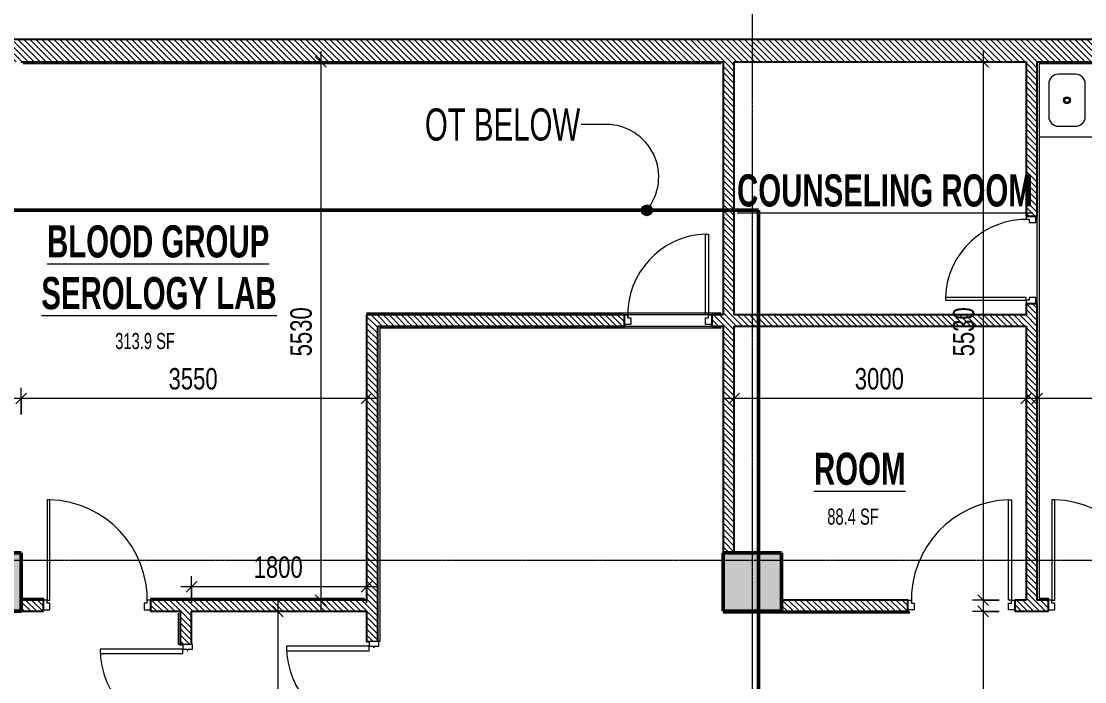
# Model space of a CAD drawing. Header units: millimetres. Extents: x -25222 to 91371, y -63339 to 20835.
# Drawn here: x 22220 to 33153, y -2637 to 4147 of the extents above; entities that cross this region are included whole.
import ezdxf

# ---------------------------------------------------------------- set-up
doc = ezdxf.new("R2010")
doc.units = ezdxf.units.MM
doc.linetypes.add('Grid Line', pattern=[22.225, 12.7, -3.175, 3.175, -3.175])
doc.linetypes.add('IMPORT-01- ground floor plan _phase -1__recover$0$DASHED2 _7_', pattern=[6.494318, 4.329545, -2.164773])
for name, color, linetype, lineweight in [('A-ANNO-DIMS', 211, 'Continuous', 9), ('A-ANNO-DIMS-110', 211, 'Continuous', 9), ('A-AREA-IDEN', 2, 'Continuous', 9), ('A-DETL', 90, 'Continuous', 5), ('A-DETL-GENF', 92, 'Continuous', 5), ('A-DOOR', 31, 'Continuous', 5), ('A-DOOR-FRAM', 31, 'Continuous', 5), ('A-WALL', 113, 'Continuous', 5), ('A-WALL-PATT', 111, 'Continuous', 25), ('G-ANNO-TEXT', 231, 'Continuous', 9), ('I-FURN', 30, 'Continuous', 5), ('S-COLS', 52, 'Continuous', 5), ('S-GRID', 1, 'Continuous', 9)]:
    doc.layers.add(name, color=color, linetype=linetype, lineweight=lineweight)
doc.styles.add('Swis721 Cn BT_10', font='swissc.ttf', dxfattribs={"width": 0.9, "height": 220})
doc.styles.add('Swis721 Cn BT_3', font='swissc.ttf', dxfattribs={"width": 0.8, "height": 165})
doc.styles.add('Swis721 Cn BT_9', font='swissc.ttf', dxfattribs={"width": 0.8, "height": 330})
doc.styles.add('Swis721 Cn BT_B', font='swisscb.ttf', dxfattribs={"width": 0.8, "height": 330})
doc.dimstyles.new('Diagonal_-2_mm_Swiss', dxfattribs={"dimscale": 304.8, "dimtxt": 222.071065, "dimasz": 0.360892, "dimexe": 0.360892, "dimexo": 0.0625, "dimgap": 0.072178, "dimtad": 1, "dimdec": 0, "dimzin": 0, "dimdsep": 46, "dimtxsty": 'Swis721 Cn BT_10', "dimblk1": 'OBLIQUE', "dimblk2": 'OBLIQUE', "dimsah": 1, "dimcen": 0.09, "dimdle": 0.360892, "dimazin": 0, "dimtfac": 1, "dimtdec": 4, "dimtix": 1, "dimtmove": 0, "dimatfit": 3, "dimfxl": 0.541339, "dimfxlon": 1, "dimtvp": 1, "dimtolj": 1, "dimtzin": 0, "dimarcsym": 2})
pattern_1 = [(315, (14219.89, -54691.457), (30.869454, 30.869454), [])]

# ---------------------------------------------------------------- blocks, each defined once
blk = doc.blocks.new('BETACRYL BB R 5337 - 0-100 Classic White-1237994-4_ FOURTH FLOOR - GA PLAN')
at = {"layer": 'A-DETL-GENF', "color": 53, "lineweight": 9}
for p, q in [((167.5, 187.5), (-167.5, 187.5)), ((-267.5, 87.5), (-267.5, -87.5)), ((267.5, -87.5), (267.5, 87.5)), ((-167.5, -187.5), (167.5, -187.5))]:
    blk.add_line(p, q, dxfattribs=at)
for radius in [35, 23]:
    blk.add_circle((0, 0), radius, dxfattribs=at)
for centre, start, end in [((-167.5, 87.5), 90, 180), ((167.5, 87.5), 0, 90), ((-167.5, -87.5), 180, 270), ((167.5, -87.5), 270, 0)]:
    blk.add_arc(centre, 100, start, end, dxfattribs=at)
blk = doc.blocks.new('MM-HOSPITAL A_B BLOCK 2022_05_19_Interiors_rvt-1-4_ FOURTH FLOOR - GA PLAN')
at = {"layer": 'A-WALL', "color": 10, "lineweight": 9}
for p, q in [((29415, 3711), (22240, 3711)), ((37785, 3711), (32685, 3711)), ((32685, 3711), (32685, -1779)), ((32665, 1246), (32665, 2146)), ((25770, 1151), (29415, 1151)), ((29320, 1131), (28420, 1131)), ((29415, 996), (25905, 996)), ((25905, 996), (25905, -2223)), ((28420, 1016), (29320, 1016)), ((22240, -1779), (22450, -1779)), ((22450, -1779), (22450, -1799)), ((23550, -1779), (25750, -1779)), ((23550, -1779), (23550, -1799)), ((32685, -1779), (32780, -1779)), ((32780, -1779), (32780, -1799)), ((23835, -2253), (23835, -1934)), ((31350, -1934), (29435, -1934)), ((31335, -1914), (31350, -1914)), ((31350, -1934), (31350, -1914)), ((23835, -2253), (23855, -2253)), ((25905, -2223), (25895, -2223))]:
    blk.add_line(p, q, dxfattribs=at)
at = {"layer": 'I-FURN', "color": 53, "lineweight": 9}
blk.add_line((32685, 2961), (33285, 2961), dxfattribs=at)
at = {"color": 53, "lineweight": 9, "rotation": 270.0000000000001}
blk.add_blockref('BETACRYL BB R 5337 - 0-100 Classic White-1237994-4_ FOURTH FLOOR - GA PLAN', (32970, 3336), dxfattribs=at)
blk = doc.blocks.new('M_Concrete-Rectangular-Column - 600 x 600-V1-4_ FOURTH FLOOR - GA PLAN')
at = {"layer": 'S-COLS'}
blk.add_hatch(color=55, dxfattribs=at).paths.add_polyline_path([(300, 300), (-300, 300), (-300, -300), (300, -300)], flags=0)
at = {"layer": 'S-COLS', "color": 250, "lineweight": 50}
for p, q in [((300, 300), (-300, 300)), ((-300, 300), (-300, -300)), ((300, -300), (300, 300)), ((-300, -300), (300, -300))]:
    blk.add_line(p, q, dxfattribs=at)
blk = doc.blocks.new('DC_SglFl-W-Int - D 1_1-5257905-4_ FOURTH FLOOR - GA PLAN')
at = {"layer": 'A-DOOR'}
for p, q in [((485, -57.5), (485, -1087.5)), ((515, -57.5), (485, -57.5)), ((515, -1087.5), (515, -57.5)), ((485, -1087.5), (515, -1087.5))]:
    blk.add_line(p, q, dxfattribs=at)
blk.add_arc((515, -57.5), 1030.4, 178.33166, 268.33166, dxfattribs=at)
at = {"layer": 'A-DOOR-FRAM'}
for p, q in [((-550, 42.5), (-550, -57.5)), ((-485, 42.5), (-550, 42.5)), ((-485, -27.5), (-485, 42.5)), ((485, 42.5), (485, -27.5)), ((550, 42.5), (485, 42.5)), ((550, -57.5), (550, 42.5)), ((-550, -57.5), (-515, -57.5)), ((-515, -27.5), (-485, -27.5)), ((-515, -27.5), (-515, -57.5)), ((485, -27.5), (515, -27.5)), ((515, -27.5), (515, -57.5)), ((515, -57.5), (550, -57.5))]:
    blk.add_line(p, q, dxfattribs=at)
blk = doc.blocks.new('DC_SglFl-W-Int - D 1_1-6638787-4_ FOURTH FLOOR - GA PLAN')
at = {"layer": 'A-DOOR'}
for p, q in [((485, 57.5), (485, 1087.5)), ((485, 1087.5), (515, 1087.5)), ((515, 1087.5), (515, 57.5)), ((515, 57.5), (485, 57.5))]:
    blk.add_line(p, q, dxfattribs=at)
blk.add_arc((515, 57.5), 1030.4, 91.66834, 181.66834, dxfattribs=at)
at = {"layer": 'A-DOOR-FRAM'}
for p, q in [((-550, -42.5), (-550, 57.5)), ((-550, 57.5), (-515, 57.5)), ((-515, 27.5), (-515, 57.5)), ((-515, 27.5), (-485, 27.5)), ((-485, 27.5), (-485, -42.5)), ((485, 27.5), (515, 27.5)), ((485, -42.5), (485, 27.5)), ((515, 57.5), (550, 57.5)), ((515, 27.5), (515, 57.5)), ((550, 57.5), (550, -42.5)), ((-485, -42.5), (-550, -42.5)), ((550, -42.5), (485, -42.5))]:
    blk.add_line(p, q, dxfattribs=at)
blk = doc.blocks.new('M_Door-Passage-Double-Flush - D 1_80-11714184-4_ FOURTH FLOOR - GA PLAN')
at = {"layer": 'A-DOOR'}
for p, q in [((-850, 38.85), (-850, 888.85)), ((-850, 888.85), (-805, 888.85)), ((-805, 888.85), (-805, 38.85)), ((850, 888.85), (805, 888.85)), ((805, 888.85), (805, 38.85)), ((850, 38.85), (850, 888.85)), ((-805, 38.85), (-850, 38.85)), ((805, 38.85), (850, 38.85))]:
    blk.add_line(p, q, dxfattribs=at)
for centre, start, end in [((-850, 38.85), 0, 90), ((850, 38.85), 90, 180)]:
    blk.add_arc(centre, 850, start, end, dxfattribs=at)
at = {"layer": 'A-DOOR-FRAM'}
for p, q in [((-850, 38.85), (-900, 38.85)), ((-900, 38.85), (-900, -61.15)), ((-850, -10.9125), (-850, 38.85)), ((850, 38.85), (850, -10.9125)), ((900, 38.85), (850, 38.85)), ((900, -61.15), (900, 38.85)), ((-900, -61.15), (-850, -61.15)), ((-834.125, -10.9125), (-850, -10.9125)), ((-850, -61.15), (-850, -11.9375)), ((-850, -11.9375), (-834.125, -11.9375)), ((-834.125, -11.9375), (-834.125, -10.9125)), ((850, -10.9125), (834.125, -10.9125)), ((834.125, -10.9125), (834.125, -11.9375)), ((834.125, -11.9375), (850, -11.9375)), ((850, -11.9375), (850, -61.15)), ((850, -61.15), (900, -61.15))]:
    blk.add_line(p, q, dxfattribs=at)
blk = doc.blocks.new('DC_SglFl-W-Int - D _0_9-5266773-4_ FOURTH FLOOR - GA PLAN')
at = {"layer": 'A-DOOR'}
for p, q in [((385, -57.5), (385, -887.5)), ((415, -57.5), (385, -57.5)), ((415, -887.5), (415, -57.5)), ((385, -887.5), (415, -887.5))]:
    blk.add_line(p, q, dxfattribs=at)
blk.add_arc((415, -57.5), 830.5, 177.92997, 267.92997, dxfattribs=at)
at = {"layer": 'A-DOOR-FRAM'}
for p, q in [((-450, 42.5), (-450, -57.5)), ((-385, 42.5), (-450, 42.5)), ((-385, -27.5), (-385, 42.5)), ((385, 42.5), (385, -27.5)), ((450, 42.5), (385, 42.5)), ((450, -57.5), (450, 42.5)), ((-450, -57.5), (-415, -57.5)), ((-415, -27.5), (-385, -27.5)), ((-415, -27.5), (-415, -57.5)), ((385, -27.5), (415, -27.5)), ((415, -27.5), (415, -57.5)), ((415, -57.5), (450, -57.5))]:
    blk.add_line(p, q, dxfattribs=at)
blk = doc.blocks.new('DC_SglFl-W-Int - D _0_9-4086654-4_ FOURTH FLOOR - GA PLAN')
at = {"layer": 'A-DOOR'}
for p, q in [((385, 57.5), (385, 887.5)), ((385, 887.5), (415, 887.5)), ((415, 887.5), (415, 57.5)), ((415, 57.5), (385, 57.5))]:
    blk.add_line(p, q, dxfattribs=at)
blk.add_arc((415, 57.5), 830.5, 92.07003, 182.07003, dxfattribs=at)
at = {"layer": 'A-DOOR-FRAM'}
for p, q in [((-450, -42.5), (-450, 57.5)), ((-450, 57.5), (-415, 57.5)), ((-415, 27.5), (-415, 57.5)), ((-415, 27.5), (-385, 27.5)), ((-385, 27.5), (-385, -42.5)), ((385, 27.5), (415, 27.5)), ((385, -42.5), (385, 27.5)), ((415, 57.5), (450, 57.5)), ((415, 27.5), (415, 57.5)), ((450, 57.5), (450, -42.5)), ((-385, -42.5), (-450, -42.5)), ((450, -42.5), (385, -42.5))]:
    blk.add_line(p, q, dxfattribs=at)
blk = doc.blocks.new('DIMBLOCK25-4_ FOURTH FLOOR - GA PLAN')
at = {"layer": 'A-ANNO-DIMS-110', "transparency": 16777216}
for p, q in [((32665, 108), (32665, 383)), ((37805, 108), (37805, 383)), ((37915, 273), (32555, 273)), ((32665, 273), (32665, 108)), ((37805, 273), (37805, 108))]:
    blk.add_line(p, q, dxfattribs=at)
at = {"layer": 'A-ANNO-DIMS-110', "lineweight": 18, "transparency": 16777216}
for p, q in [((32665, 273), (32610, 218)), ((32665, 273), (32720, 328)), ((37805, 273), (37750, 218)), ((37805, 273), (37860, 328))]:
    blk.add_line(p, q, dxfattribs=at)
at = {"layer": 'A-ANNO-DIMS-110', "color": 0, "transparency": 16777216, "insert": (34974, 585), "char_height": 220, "width": 626.03, "attachment_point": 1, "line_spacing_factor": 0.961347, "style": 'Swis721 Cn BT_10'}
blk.add_mtext('5140', dxfattribs=at)
blk = doc.blocks.new('_Oblique')
at = {"color": 0, "linetype": 'ByBlock', "lineweight": -2}
blk.add_line((-0.5, -0.5), (0.5, 0.5), dxfattribs=at)
blk = doc.blocks.new('DIMBLOCK31-4_ FOURTH FLOOR - GA PLAN')
at = {"layer": 'A-ANNO-DIMS-110', "transparency": 16777216}
for p, q in [((29550, 108), (29550, 383)), ((32550, 108), (32550, 383)), ((32660, 273), (29440, 273)), ((29550, 273), (29550, 108)), ((32550, 273), (32550, 108))]:
    blk.add_line(p, q, dxfattribs=at)
at = {"layer": 'A-ANNO-DIMS-110', "lineweight": 18, "transparency": 16777216}
for p, q in [((29550, 273), (29495, 218)), ((29550, 273), (29605, 328)), ((32550, 273), (32495, 218)), ((32550, 273), (32605, 328))]:
    blk.add_line(p, q, dxfattribs=at)
at = {"layer": 'A-ANNO-DIMS-110', "color": 0, "transparency": 16777216, "insert": (30789, 585), "char_height": 220, "width": 626.03, "attachment_point": 1, "line_spacing_factor": 0.961347, "style": 'Swis721 Cn BT_10'}
blk.add_mtext('3000', dxfattribs=at)
blk = doc.blocks.new('DIMBLOCK33-4_ FOURTH FLOOR - GA PLAN')
at = {"layer": 'A-ANNO-DIMS-110', "transparency": 16777216}
for p, q in [((22220, 108), (22220, 383)), ((25770, 108), (25770, 383)), ((25880, 273), (22110, 273)), ((22220, 273), (22220, 108)), ((25770, 273), (25770, 108))]:
    blk.add_line(p, q, dxfattribs=at)
at = {"layer": 'A-ANNO-DIMS-110', "lineweight": 18, "transparency": 16777216}
for p, q in [((22220, 273), (22165, 218)), ((22220, 273), (22275, 328)), ((25770, 273), (25715, 218)), ((25770, 273), (25825, 328))]:
    blk.add_line(p, q, dxfattribs=at)
at = {"layer": 'A-ANNO-DIMS-110', "color": 0, "transparency": 16777216, "insert": (23734, 585), "char_height": 220, "width": 626.03, "attachment_point": 1, "line_spacing_factor": 0.961347, "style": 'Swis721 Cn BT_10'}
blk.add_mtext('3550', dxfattribs=at)
blk = doc.blocks.new('DIMBLOCK35-4_ FOURTH FLOOR - GA PLAN')
at = {"layer": 'A-ANNO-DIMS-110', "transparency": 16777216}
for p, q in [((25298, 3841), (25298, -1909)), ((25463, 3731), (25188, 3731)), ((25298, 3731), (25463, 3731)), ((25463, -1799), (25188, -1799)), ((25298, -1799), (25463, -1799))]:
    blk.add_line(p, q, dxfattribs=at)
at = {"layer": 'A-ANNO-DIMS-110', "lineweight": 18, "transparency": 16777216}
for p, q in [((25298, 3731), (25243, 3786)), ((25298, 3731), (25353, 3676)), ((25298, -1799), (25243, -1744)), ((25298, -1799), (25353, -1854))]:
    blk.add_line(p, q, dxfattribs=at)
at = {"layer": 'A-ANNO-DIMS-110', "color": 0, "transparency": 16777216, "insert": (24986, 705), "char_height": 220, "width": 626.03, "attachment_point": 1, "rotation": 90, "line_spacing_factor": 0.961347, "style": 'Swis721 Cn BT_10'}
blk.add_mtext('5530', dxfattribs=at)
blk = doc.blocks.new('DIMBLOCK36-4_ FOURTH FLOOR - GA PLAN')
at = {"layer": 'A-ANNO-DIMS-110', "transparency": 16777216}
for p, q in [((32109, 3841), (32109, -1909)), ((32274, 3731), (31999, 3731)), ((32109, 3731), (32274, 3731)), ((32274, -1799), (31999, -1799)), ((32109, -1799), (32274, -1799))]:
    blk.add_line(p, q, dxfattribs=at)
at = {"layer": 'A-ANNO-DIMS-110', "lineweight": 18, "transparency": 16777216}
for p, q in [((32109, 3731), (32054, 3786)), ((32109, 3731), (32164, 3676)), ((32109, -1799), (32054, -1744)), ((32109, -1799), (32164, -1854))]:
    blk.add_line(p, q, dxfattribs=at)
at = {"layer": 'A-ANNO-DIMS-110', "color": 0, "transparency": 16777216, "insert": (31797, 705), "char_height": 220, "width": 626.03, "attachment_point": 1, "rotation": 90, "line_spacing_factor": 0.961347, "style": 'Swis721 Cn BT_10'}
blk.add_mtext('5530', dxfattribs=at)
blk = doc.blocks.new('DIMBLOCK43-4_ FOURTH FLOOR - GA PLAN')
at = {"layer": 'A-ANNO-DIMS-110', "transparency": 16777216}
for p, q in [((24858, -1804), (24858, -4424)), ((25023, -1914), (24748, -1914)), ((24858, -1914), (25023, -1914)), ((25023, -4314), (24748, -4314)), ((24858, -4314), (25023, -4314))]:
    blk.add_line(p, q, dxfattribs=at)
at = {"layer": 'A-ANNO-DIMS-110', "lineweight": 18, "transparency": 16777216}
for p, q in [((24858, -1914), (24803, -1859)), ((24858, -1914), (24913, -1969)), ((24858, -4314), (24803, -4259)), ((24858, -4314), (24913, -4369))]:
    blk.add_line(p, q, dxfattribs=at)
at = {"layer": 'A-ANNO-DIMS-110', "color": 0, "transparency": 16777216, "insert": (24545, -3375), "char_height": 220, "width": 626.03, "attachment_point": 1, "rotation": 90, "line_spacing_factor": 0.961347, "style": 'Swis721 Cn BT_10'}
blk.add_mtext('2400', dxfattribs=at)
blk = doc.blocks.new('DIMBLOCK44-4_ FOURTH FLOOR - GA PLAN')
at = {"layer": 'A-ANNO-DIMS-110', "transparency": 16777216}
for p, q in [((23970, -1828), (23970, -1553)), ((25770, -1828), (25770, -1553)), ((25880, -1663), (23860, -1663)), ((23970, -1663), (23970, -1828)), ((25770, -1663), (25770, -1828))]:
    blk.add_line(p, q, dxfattribs=at)
at = {"layer": 'A-ANNO-DIMS-110', "lineweight": 18, "transparency": 16777216}
for p, q in [((23970, -1663), (24025, -1608)), ((25770, -1663), (25825, -1608)), ((23970, -1663), (23915, -1718)), ((25770, -1663), (25715, -1718))]:
    blk.add_line(p, q, dxfattribs=at)
at = {"layer": 'A-ANNO-DIMS-110', "color": 0, "transparency": 16777216, "insert": (24609, -1350), "char_height": 220, "width": 626.03, "attachment_point": 1, "line_spacing_factor": 0.961347, "style": 'Swis721 Cn BT_10'}
blk.add_mtext('1800', dxfattribs=at)
blk = doc.blocks.new('DIMBLOCK46-4_ FOURTH FLOOR - GA PLAN')
at = {"layer": 'A-ANNO-DIMS-110', "transparency": 16777216}
for p, q in [((32109, -1804), (32109, -4994)), ((32274, -1914), (31999, -1914)), ((32109, -1914), (32274, -1914)), ((32274, -4884), (31999, -4884)), ((32109, -4884), (32274, -4884))]:
    blk.add_line(p, q, dxfattribs=at)
at = {"layer": 'A-ANNO-DIMS-110', "lineweight": 18, "transparency": 16777216}
for p, q in [((32109, -1914), (32054, -1859)), ((32109, -1914), (32164, -1969)), ((32109, -4884), (32054, -4829)), ((32109, -4884), (32164, -4939))]:
    blk.add_line(p, q, dxfattribs=at)
at = {"layer": 'A-ANNO-DIMS-110', "color": 0, "transparency": 16777216, "insert": (31797, -3660), "char_height": 220, "width": 626.03, "attachment_point": 1, "rotation": 90, "line_spacing_factor": 0.961347, "style": 'Swis721 Cn BT_10'}
blk.add_mtext('2970', dxfattribs=at)

msp = doc.modelspace()

# ---------------------------------------------------------------- hatches: boundary and pattern name
at = {"layer": 'A-WALL-PATT', "lineweight": 5}
h = msp.add_hatch(dxfattribs=at)
h.set_pattern_fill('FP_1', color=9, style=0, pattern_type=2)
h.set_pattern_definition(pattern_1)
h.paths.add_polyline_path([(-12734.9, 3731.3), (-6944.9, 3731.3), (-6944.9, 3961.3), (-12734.9, 3961.3)], flags=0)
h.paths.add_polyline_path([(-6044.9, 3731.3), (38135.1, 3731.3), (38135.1, 3961.3), (-6044.9, 3961.3)], flags=0)
h.paths.add_polyline_path([(43520.1, 3731.3), (53505.1, 3731.3), (53505.1, 3961.3), (40335.1, 3961.3), (40335.1, 3731.3), (40925.6, 3731.3)], flags=0)
h = msp.add_hatch(dxfattribs=at)
h.set_pattern_fill('FP_1', color=9, style=0, pattern_type=2)
h.set_pattern_definition(pattern_1)
h.paths.add_polyline_path([(29435.1, 1073.8), (29550.1, 1073.8), (29550.1, 3731.3), (29435.1, 3731.3), (29435.1, 1076)], flags=0)
h = msp.add_hatch(dxfattribs=at)
h.set_pattern_fill('FP_1', color=9, style=0, pattern_type=2)
h.set_pattern_definition(pattern_1)
h.paths.add_polyline_path([(32550.1, -1913.7), (32665.1, -1913.7), (32665.1, 1246.3), (32550.1, 1246.3), (32550.1, -1798.7)], flags=0)
h.paths.add_polyline_path([(32665.1, 2146.3), (32665.1, 3731.3), (32550.1, 3731.3), (32550.1, 2146.3)], flags=0)
h = msp.add_hatch(dxfattribs=at)
h.set_pattern_fill('FP_1', color=9, style=0, pattern_type=2)
h.set_pattern_definition(pattern_1)
h.paths.add_polyline_path([(25770.1, -4313.7), (25885.1, -4313.7), (25885.1, -4023.3), (25770.1, -4023.3), (25770.1, -4293.7)], flags=0)
h.paths.add_polyline_path([(25795.1, -2223.3), (25885.1, -2223.3), (25885.1, 1131.3), (25770.1, 1131.3), (25770.1, -2223.3)], flags=0)
h = msp.add_hatch(dxfattribs=at)
h.set_pattern_fill('FP_1', color=9, style=0, pattern_type=2)
h.set_pattern_definition(pattern_1)
h.paths.add_polyline_path([(28420.1, 1016.3), (28420.1, 1131.3), (25885.1, 1131.3), (25885.1, 1016.3), (26234.7, 1016.3)], flags=0)
h.paths.add_polyline_path([(29415.1, 1016.3), (29435.1, 1016.3), (29435.1, 1131.3), (29320.1, 1131.3), (29320.1, 1016.3)], flags=0)
h = msp.add_hatch(dxfattribs=at)
h.set_pattern_fill('FP_1', color=9, style=0, pattern_type=2)
h.set_pattern_definition(pattern_1)
h.paths.add_polyline_path([(32550.1, 1016.3), (32550.1, 1131.3), (29550.1, 1131.3), (29550.1, 1016.3), (29907.4, 1016.3)], flags=0)
h = msp.add_hatch(dxfattribs=at)
h.set_pattern_fill('FP_1', color=9, style=0, pattern_type=2)
h.set_pattern_definition(pattern_1)
h.paths.add_polyline_path([(29550.1, -1313.7), (29550.1, 1073.8), (29435.1, 1073.8), (29435.1, -1313.7)], flags=0)
h = msp.add_hatch(dxfattribs=at)
h.set_pattern_fill('FP_1', color=9, style=0, pattern_type=2)
h.set_pattern_definition(pattern_1)
h.paths.add_polyline_path([(22220.1, -1913.7), (22450.1, -1913.7), (22450.1, -1798.7), (22220.1, -1798.7)], flags=0)
h.paths.add_polyline_path([(23970.1, -1913.7), (25770.1, -1913.7), (25770.1, -1798.7), (23550.1, -1798.7), (23550.1, -1913.7), (23855.1, -1913.7)], flags=0)
h = msp.add_hatch(dxfattribs=at)
h.set_pattern_fill('FP_1', color=9, style=0, pattern_type=2)
h.set_pattern_definition(pattern_1)
h.paths.add_polyline_path([(32550.1, -1913.7), (32550.1, -1798.7), (32435.1, -1798.7), (32435.1, -1913.7)], flags=0)
h.paths.add_polyline_path([(31335.1, -1913.7), (31335.1, -1798.7), (30035.1, -1798.7), (30035.1, -1913.7), (30285.1, -1913.7)], flags=0)
h = msp.add_hatch(dxfattribs=at)
h.set_pattern_fill('FP_1', color=9, style=0, pattern_type=2)
h.set_pattern_definition(pattern_1)
h.paths.add_polyline_path([(35085.1, -1913.7), (35085.1, -1798.7), (33880.1, -1798.7), (33880.1, -1913.7)], flags=0)
h.paths.add_polyline_path([(32665.1, -1913.7), (32780.1, -1913.7), (32780.1, -1798.7), (32665.1, -1798.7)], flags=0)
h = msp.add_hatch(dxfattribs=at)
h.set_pattern_fill('FP_1', color=9, style=0, pattern_type=2)
h.set_pattern_definition(pattern_1)
h.paths.add_polyline_path([(23880.1, -4313.7), (23970.1, -4313.7), (23970.1, -4053.3), (23855.1, -4053.3), (23855.1, -4313.7)], flags=0)
h.paths.add_polyline_path([(23855.1, -2253.3), (23970.1, -2253.3), (23970.1, -1913.7), (23855.1, -1913.7), (23855.1, -2228.2)], flags=0)
at = {"layer": 'G-ANNO-TEXT'}
h = msp.add_hatch(color=1, dxfattribs=at)
edge = h.paths.add_edge_path(flags=0)
edge.add_arc((28651.1, 2205.3), 55, 0, 360)

# ---------------------------------------------------------------- linework, layer by layer
at = {"layer": 'A-DETL', "color": 172, "linetype": 'IMPORT-01- ground floor plan _phase -1__recover$0$DASHED2 _7_', "lineweight": 50}
for p, q in [((13435.1, 2206.3), (29800.1, 2206.3)), ((29800.1, 2206.3), (29800.1, -5908.7))]:
    msp.add_line(p, q, dxfattribs=at)
at = {"layer": 'A-WALL', "lineweight": 25}
for p, q in [((38135.1, 3961.3), (-6044.9, 3961.3)), ((22220.1, 3731.3), (29435.1, 3731.3)), ((29435.1, 3731.3), (29435.1, 1131.3)), ((29550.1, 3731.3), (32550.1, 3731.3)), ((29550.1, 1131.3), (29550.1, 3731.3)), ((32550.1, 3731.3), (32550.1, 2146.3)), ((32665.1, 3731.3), (37805.1, 3731.3)), ((32665.1, 2146.3), (32665.1, 3731.3)), ((32550.1, 2146.3), (32665.1, 2146.3)), ((32665.1, 1246.3), (32550.1, 1246.3)), ((32550.1, 1246.3), (32550.1, 1131.3)), ((32665.1, -1798.7), (32665.1, 1246.3)), ((25770.1, 1131.3), (25770.1, -1798.7)), ((28420.1, 1131.3), (25770.1, 1131.3)), ((28420.1, 1016.3), (28420.1, 1131.3)), ((29435.1, 1131.3), (29320.1, 1131.3)), ((29320.1, 1131.3), (29320.1, 1016.3)), ((32550.1, 1131.3), (29550.1, 1131.3)), ((25885.1, -2223.3), (25885.1, 1016.3)), ((25885.1, 1016.3), (28420.1, 1016.3)), ((29320.1, 1016.3), (29435.1, 1016.3)), ((29435.1, 1016.3), (29435.1, -1313.7)), ((29550.1, -1313.7), (29550.1, 1016.3)), ((29550.1, 1016.3), (32550.1, 1016.3)), ((32550.1, 1016.3), (32550.1, -1798.7)), ((22450.1, -1798.7), (22220.1, -1798.7)), ((22450.1, -1913.7), (22450.1, -1798.7)), ((25770.1, -1798.7), (23550.1, -1798.7)), ((23550.1, -1798.7), (23550.1, -1913.7)), ((31335.1, -1798.7), (30035.1, -1798.7)), ((31335.1, -1913.7), (31335.1, -1798.7)), ((32550.1, -1798.7), (32435.1, -1798.7)), ((32435.1, -1798.7), (32435.1, -1913.7)), ((32780.1, -1798.7), (32665.1, -1798.7)), ((32780.1, -1913.7), (32780.1, -1798.7)), ((22220.1, -1913.7), (22450.1, -1913.7)), ((23550.1, -1913.7), (23855.1, -1913.7)), ((23855.1, -1913.7), (23855.1, -2253.3)), ((23970.1, -2253.3), (23970.1, -1913.7)), ((23970.1, -1913.7), (25770.1, -1913.7)), ((25770.1, -1913.7), (25770.1, -2223.3)), ((30035.1, -1913.7), (31335.1, -1913.7)), ((32435.1, -1913.7), (32780.1, -1913.7)), ((23855.1, -2253.3), (23880.1, -2253.3)), ((25770.1, -2223.3), (25795.1, -2223.3))]:
    msp.add_line(p, q, dxfattribs=at)
at = {"layer": 'G-ANNO-TEXT', "color": 1}
msp.add_line((28233.4, 3087.3), (27975.2, 3087.3), dxfattribs=at)
msp.add_circle((28651.1, 2205.3), 55, dxfattribs=at)
msp.add_arc((28233.4, 2547.4), 539.9, 320.68783, 90, dxfattribs=at)
at = {"layer": 'S-GRID', "linetype": 'Grid Line'}
for p, q in [((29735.1, 20089.7), (29735.1, -62440.6)), ((-24562.2, -1388.7), (90711.2, -1388.7))]:
    msp.add_line(p, q, dxfattribs=at)

# ---------------------------------------------------------------- block references
at = {"lineweight": 5}
msp.add_blockref('MM-HOSPITAL A_B BLOCK 2022_05_19_Interiors_rvt-1-4_ FOURTH FLOOR - GA PLAN', (0, 0), dxfattribs=at)
at = {"layer": 'A-DOOR'}
for name, p, rotation in [('DC_SglFl-W-Int - D _0_9-5266773-4_ FOURTH FLOOR - GA PLAN', (32607.6, 1696.3), 269.9999999999999), ('DC_SglFl-W-Int - D 1_1-5257905-4_ FOURTH FLOOR - GA PLAN', (23000.1, -1856.2), 180.0000048296731), ('DC_SglFl-W-Int - D 1_1-5257905-4_ FOURTH FLOOR - GA PLAN', (33330.1, -1856.2), 180), ('M_Door-Passage-Double-Flush - D 1_80-11714184-4_ FOURTH FLOOR - GA PLAN', (23919, -3153.3), 89.99999999999987), ('M_Door-Passage-Double-Flush - D 1_80-11714184-4_ FOURTH FLOOR - GA PLAN', (25834, -3123.3), 89.99999999999986)]:
    msp.add_blockref(name, p, dxfattribs=dict(at, rotation=rotation))
for name, p in [('DC_SglFl-W-Int - D _0_9-4086654-4_ FOURTH FLOOR - GA PLAN', (28870.1, 1073.8)), ('DC_SglFl-W-Int - D 1_1-6638787-4_ FOURTH FLOOR - GA PLAN', (31885.1, -1856.2))]:
    msp.add_blockref(name, p, dxfattribs=at)
at = {"layer": 'S-COLS'}
for p, rotation in [((21920.1, -1613.7), 270.0000048256586), ((29735.1, -1613.7), 270.0000000000001)]:
    msp.add_blockref('M_Concrete-Rectangular-Column - 600 x 600-V1-4_ FOURTH FLOOR - GA PLAN', p, dxfattribs=dict(at, rotation=rotation))

# ---------------------------------------------------------------- texts
at = {"layer": 'A-AREA-IDEN', "attachment_point": 1}
for s, insert, char_height, width, style in [('\\LCOUNSELING ROOM', (29578.4, 2575.1), 330, 3456.876, 'Swis721 Cn BT_B'), ('\\LBLOOD GROUP', (22484.7, 2051.4), 330, 2553.856, 'Swis721 Cn BT_B'), ('\\LSEROLOGY LAB', (22426.5, 1520.2), 330, 2687.898, 'Swis721 Cn BT_B'), ('313.9 SF', (23186, 945.4), 165, 698.43, 'Swis721 Cn BT_3'), ('\\LROOM', (30369.2, -283.9), 330, 1079.392, 'Swis721 Cn BT_B'), ('88.4 SF', (30506.1, -858.6), 165, 599.662, 'Swis721 Cn BT_3')]:
    msp.add_mtext(s, dxfattribs=dict(at, insert=insert, char_height=char_height, width=width, style=style))
at = {"layer": 'G-ANNO-TEXT', "color": 1, "insert": (26369.3, 3252.3), "char_height": 330, "width": 1813.096, "attachment_point": 1, "style": 'Swis721 Cn BT_9'}
msp.add_mtext('OT BELOW', dxfattribs=at)

# ---------------------------------------------------------------- dimensions: what is measured, and where the dimension line sits
at = {"layer": 'A-ANNO-DIMS'}
for base, p1, p2, angle, override, picture, middle in [((25298.4, -1798.7), (25463.4, 3731.3), (25463.4, -1798.7), 90, {"dimpost": '<>', "dimfxl": 5530.002084}, 'DIMBLOCK35-4_ FOURTH FLOOR - GA PLAN', (25163.6, 966.3)), ((32109.3, -1798.7), (32274.3, 3731.3), (32274.3, -1798.7), 90, {"dimpost": '<>', "dimfxl": 5529.996331}, 'DIMBLOCK36-4_ FOURTH FLOOR - GA PLAN', (31974.5, 966.3)), ((24857.7, -4313.7), (25022.7, -1913.7), (25022.7, -4313.7), 270, {"dimpost": '<>', "dimfxl": 2400.000846}, 'DIMBLOCK43-4_ FOURTH FLOOR - GA PLAN', (24722.6, -3113.7)), ((32109.3, -4883.7), (32274.3, -1913.7), (32274.3, -4883.7), 90, {"dimpost": '<>', "dimfxl": 2970.006637}, 'DIMBLOCK46-4_ FOURTH FLOOR - GA PLAN', (31974.2, -3398.7))]:
    dim = msp.add_linear_dim(base=base, p1=p1, p2=p2, angle=angle, dimstyle='Diagonal_-2_mm_Swiss', override=override, dxfattribs=at)
    dim.commit()
    dim.dimension.update_dxf_attribs({"geometry": picture, "text_midpoint": middle})
for base, p1, p2, override, picture, middle in [((22220.1, 272.8), (25770.1, 107.8), (22220.1, 107.8), {"dimpost": '<>', "dimfxl": 3550}, 'DIMBLOCK33-4_ FOURTH FLOOR - GA PLAN', (23995.1, 407.6)), ((29550.1, 272.8), (32550.1, 107.8), (29550.1, 107.8), {"dimpost": '<>', "dimfxl": 3000}, 'DIMBLOCK31-4_ FOURTH FLOOR - GA PLAN', (31050.1, 407.6)), ((32665.1, 272.8), (37805.1, 107.8), (32665.1, 107.8), {"dimpost": '<>', "dimfxl": 5140}, 'DIMBLOCK25-4_ FOURTH FLOOR - GA PLAN', (35235.1, 407.7)), ((23970.1, -1662.8), (25770.1, -1827.8), (23970.1, -1827.8), {"dimpost": '<>', "dimfxl": 1800}, 'DIMBLOCK44-4_ FOURTH FLOOR - GA PLAN', (24870.1, -1527.9))]:
    dim = msp.add_linear_dim(base=base, p1=p1, p2=p2, dimstyle='Diagonal_-2_mm_Swiss', override=override, dxfattribs=at)
    dim.commit()
    dim.dimension.update_dxf_attribs({"geometry": picture, "text_midpoint": middle})

doc.saveas('drawing.dxf')
